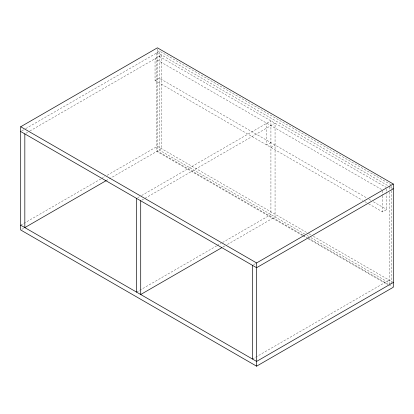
<?xml version="1.0" encoding="UTF-8"?>
<svg xmlns="http://www.w3.org/2000/svg" width="414" height="414" viewBox="0 0 414 414"><rect width="100%" height="100%" fill="white"/><g stroke="black" fill="none" stroke-linecap="round" stroke-linejoin="round"><path stroke-width="0.31" stroke-dasharray="2.07 1.55" d="M302.386 235.447L156.813 151.4L156.813 52.247L159.173 50.886L390.971 184.716M21.818 130.871L25.166 128.935M25.72 128.614L157.403 52.588M25.942 133.251L29.29 131.321M29.849 131L161.532 54.974L161.532 148.678L106.848 180.245M381.568 189.498L155.043 58.716L155.043 80.507L159.173 78.127L366.68 197.928M20.7 225.216L101.047 178.827M101.606 178.506L104.954 176.571M107.185 175.282L157.403 146.292L308.332 233.429M21.818 229.34L24.048 228.052M137.702 197.773L139.383 196.805M141.614 195.517L270.927 120.857L270.927 214.561L221.671 242.997M141.831 200.159L275.056 123.237L275.056 216.941L226.919 244.736M270.927 142.649L266.802 145.029L266.802 123.237M270.927 147.415L275.056 145.029M136.584 292.124L216.631 245.906M217.19 245.585L221.107 243.323M222.996 246.998L226.354 245.057M253.585 264.681L255.816 263.392M368.703 203.864L382.686 211.937L386.811 209.551L386.811 193.529M252.468 359.026L389.17 280.102M156.813 52.247L388.27 185.881M388.829 186.202L392.782 188.484M159.173 56.335L386.252 187.438M368.915 199.222L371.151 200.511M373.392 201.804L386.811 209.551M155.043 80.507L362.55 200.314M364.786 201.602L368.144 203.543M308.891 233.755L311.126 235.043M313.362 236.337L392.741 282.162M304.745 234.086L159.173 150.039L159.173 50.886M306.986 235.375L308.663 236.347M310.904 237.641L390.412 283.543M302.743 234.971L157.403 151.058L157.403 47.822M303.302 235.292L307.214 237.553M307.773 237.874L388.27 284.351M388.829 284.672L392.182 286.607M302.944 235.768L306.308 237.708M308.544 239.002L387.494 284.578M391.53 186.326L391.53 190.186M391.53 190.833L391.53 283.543M389.17 187.045L389.17 189.633M389.17 192.194L389.17 283.621M386.811 189.043L386.811 192.888M382.686 190.787L382.686 195.273M382.686 195.915L382.686 211.937"/><path stroke-width="0.62" d="M20.7 126.746L157.403 47.822L393.3 184.018L393.3 287.254L256.597 366.178L20.7 229.982L20.7 126.746L256.597 262.942L393.3 184.018M106.289 180.566L24.83 227.602L24.83 133.898M221.878 247.644L140.713 294.504L140.713 200.8M393.3 188.784L256.597 267.708L20.7 131.512M393.3 282.488L256.597 361.412L20.7 225.216M256.597 262.942L256.597 366.178M252.468 265.322L252.468 359.026M136.584 198.42L136.584 292.124"/></g></svg>
